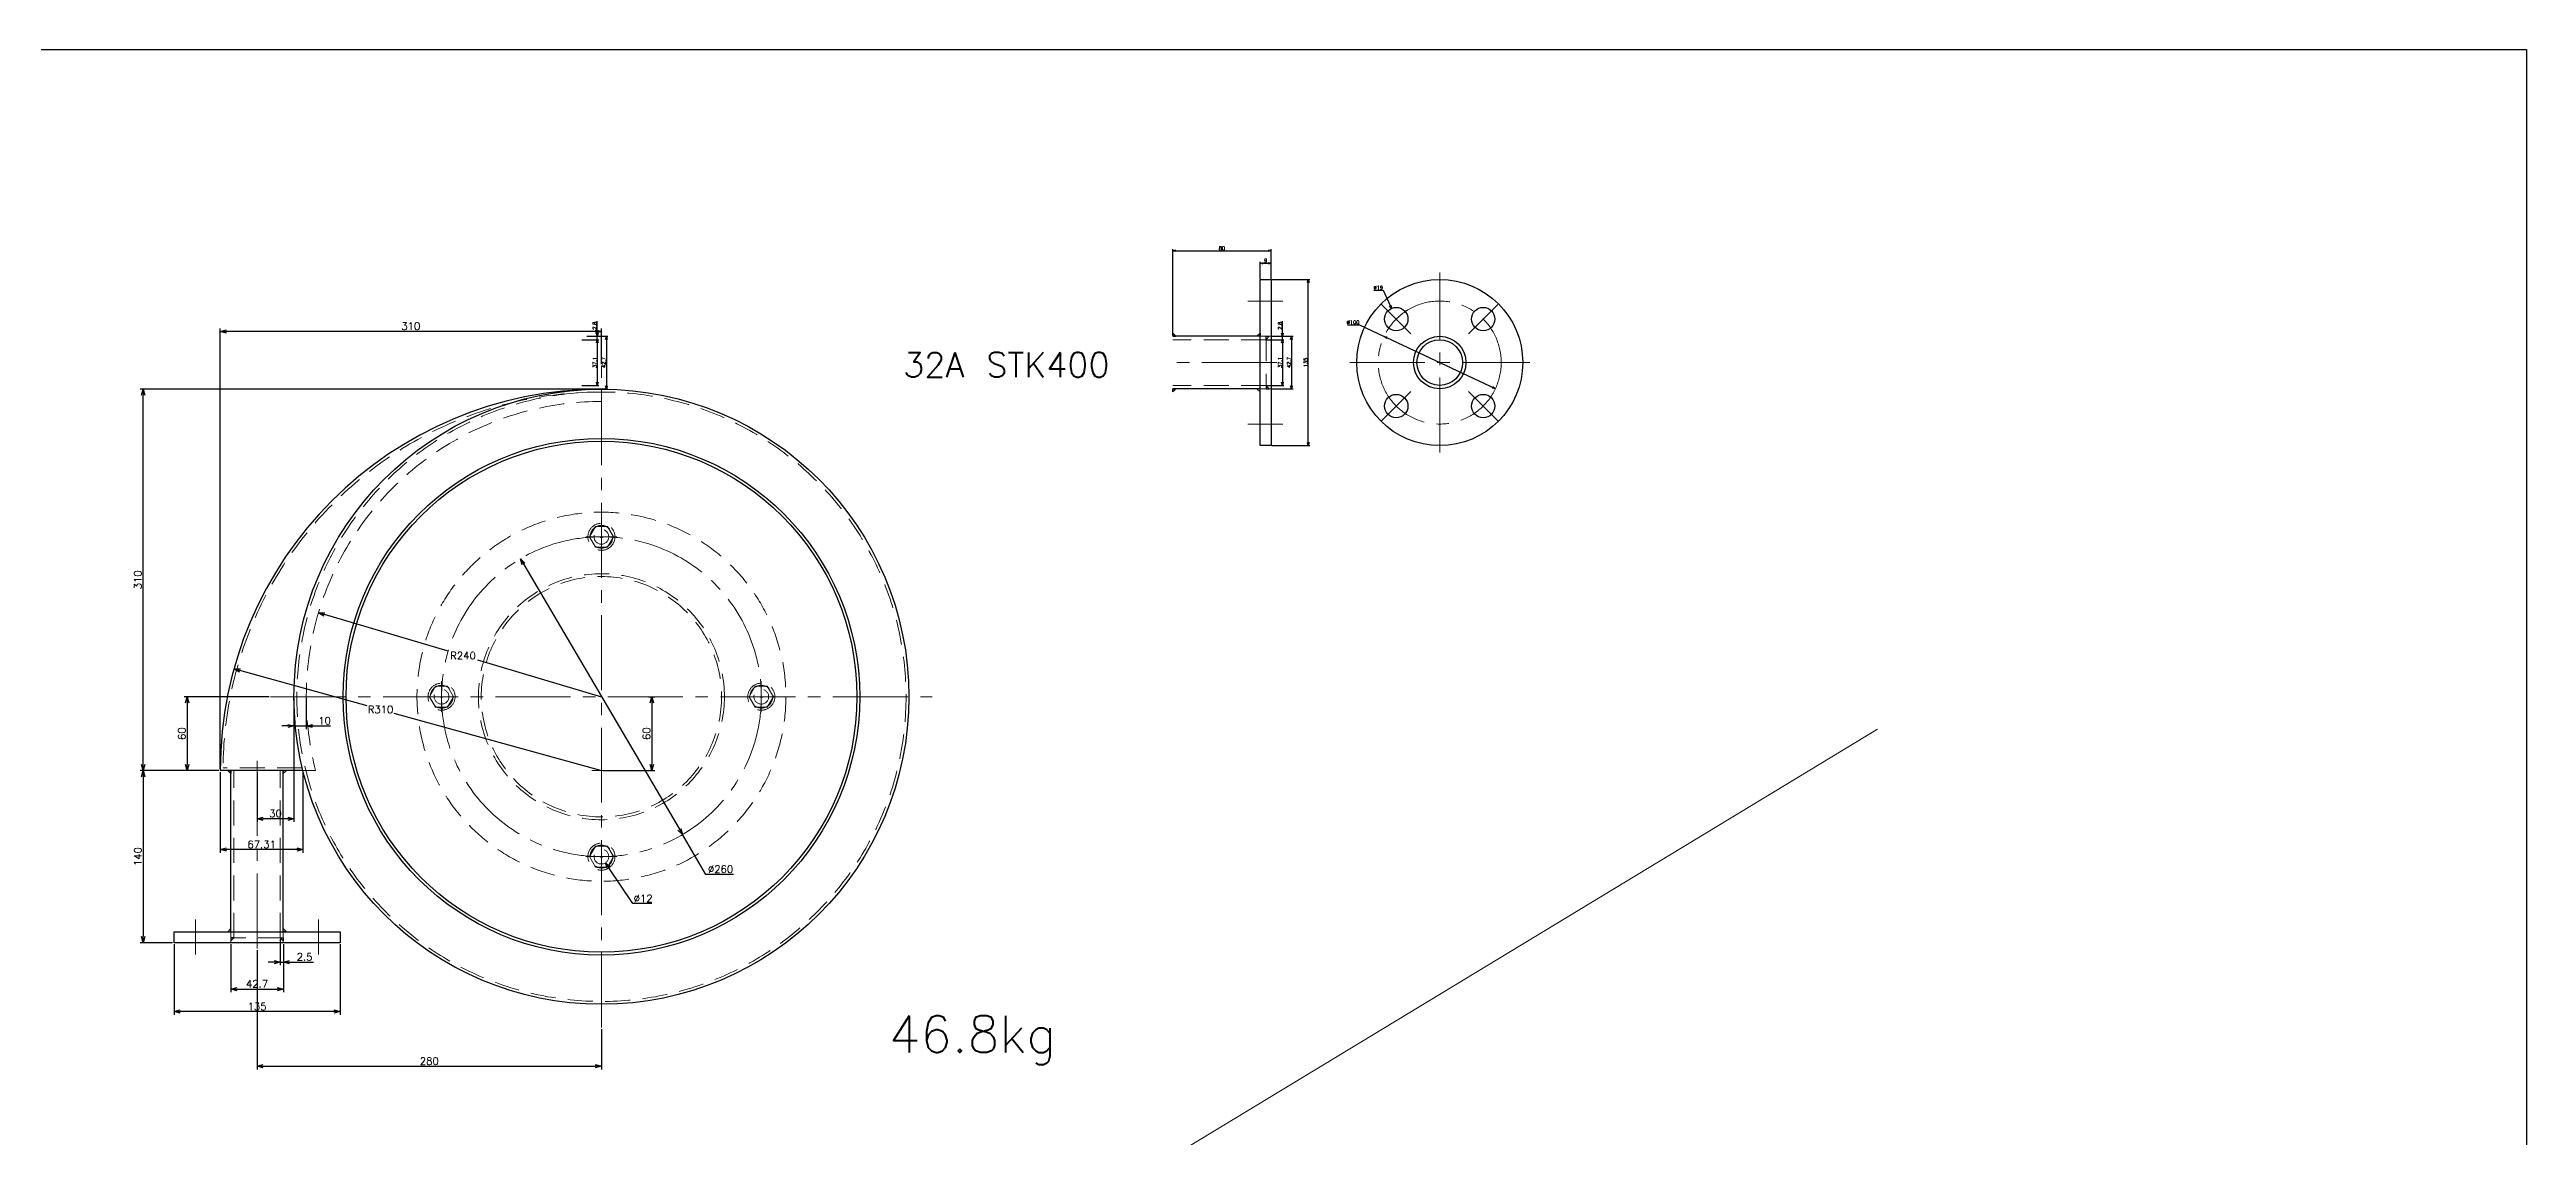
# Model space of a CAD drawing. Header units: millimetres. Extents: x 0 to 49006, y -7876 to 6995.
# Drawn here: x 14810 to 16824, y -1511 to -628 of the extents above; entities that cross this region are included whole.
import ezdxf

# ---------------------------------------------------------------- set-up
doc = ezdxf.new("R2010")
doc.units = ezdxf.units.MM
doc.header["$LTSCALE"] = 3.2
doc.header["$PDMODE"] = 99
doc.header["$PDSIZE"] = 1
doc.linetypes.add('CENTER2', pattern=[28.575, 19.05, -3.175, 3.175, -3.175])
doc.linetypes.add('HIDDEN', pattern=[9.525, 6.35, -3.175])
for name, color, linetype, lineweight in [('04_HIDDEN', 2, 'HIDDEN', 13), ('05_CENTER', 4, 'CENTER2', 13), ('07_TEXT', 3, 'Continuous', 13), ('08_DIM', 3, 'Continuous', 13)]:
    doc.layers.add(name, color=color, linetype=linetype, lineweight=lineweight)
doc.layers.add('10_DRAFT', color=8, linetype='Continuous', lineweight=0, plot=False)
doc.styles.add('KSS_TXT', font='txt.shx', dxfattribs={"bigfont": 'extfont2.shx'})
doc.styles.add('KSS_TXT_L', font='txt.shx', dxfattribs={"height": 36, "bigfont": 'extfont2.shx'})
doc.dimstyles.new('KSS_DIM', dxfattribs={"dimscale": 12, "dimtxt": 3, "dimasz": 2.5, "dimexe": 1.25, "dimexo": 0.625, "dimtad": 1, "dimdsep": 46, "dimtxsty": 'KSS_TXT', "dimblk": 'OPEN30', "dimcen": 0, "dimazin": 2, "dimtfac": 0.75, "dimtmove": 0, "dimatfit": 3, "dimldrblk": 'OPEN30', "dimfxl": 1.25, "dimtolj": 1, "dimarcsym": 0})
doc.dimstyles.new('KSS_DIM$3', dxfattribs={"dimscale": 12, "dimtxt": 3, "dimasz": 2.5, "dimexe": 1.25, "dimexo": 0.625, "dimtad": 1, "dimtih": 1, "dimtoh": 1, "dimdsep": 46, "dimtxsty": 'KSS_TXT', "dimblk": 'OPEN30', "dimcen": 0, "dimazin": 2, "dimtfac": 0.75, "dimtofl": 0, "dimtmove": 0, "dimatfit": 3, "dimldrblk": 'OPEN30', "dimfxl": 1.25, "dimtolj": 1, "dimarcsym": 0})
doc.dimstyles.new('KSS_DIM$4', dxfattribs={"dimscale": 12, "dimtxt": 3, "dimasz": 2.5, "dimexe": 1.25, "dimexo": 0.625, "dimtad": 1, "dimtih": 1, "dimtoh": 1, "dimdsep": 46, "dimtxsty": 'KSS_TXT', "dimblk": 'OPEN30', "dimcen": 0, "dimse1": 1, "dimazin": 2, "dimtfac": 0.75, "dimtofl": 0, "dimtmove": 0, "dimatfit": 3, "dimldrblk": 'OPEN30', "dimfxl": 1.25, "dimtolj": 1, "dimarcsym": 0})

# ---------------------------------------------------------------- blocks, each defined once
blk = doc.blocks.new('A$C65EA7342_1_1')
at = {"color": 0}
for p, q in [((-242.7, -60), (-310, -60)), ((-301.4, -191), (-301.4, -60)), ((-258.7, -191), (-258.7, -60))]:
    blk.add_line(p, q, dxfattribs=at)
at = {"color": 3}
for points in [[(-301.4, -60), (-301.4, -62.5), (-301.4, -62.5), (-303.9, -60)], [(-258.7, -60), (-258.7, -62.5), (-258.7, -62.5), (-256.2, -60)], [(-301.4, -191), (-301.4, -188.5), (-301.4, -188.5), (-303.9, -191)], [(-301.4, -196), (-301.4, -198.5), (-301.4, -198.5), (-298.9, -196)], [(-258.7, -196), (-258.7, -198.5), (-258.7, -198.5), (-261.2, -196)], [(-258.7, -191), (-258.7, -188.5), (-258.7, -188.5), (-256.2, -191)]]:
    blk.add_lwpolyline(points, close=True, dxfattribs=at)
at = {"color": 0}
blk.add_lwpolyline([(-212.5, -191), (-212.5, -200), (-347.5, -200), (-347.5, -191)], close=True, dxfattribs=at)
for radius in [250, 210, 207.7]:
    blk.add_circle((0, 0), radius, dxfattribs=at)
blk.add_arc((0, -60), 310, 90, 180, dxfattribs=at)
at = {"layer": '04_HIDDEN'}
for p, q in [((0, 250), (0, 240)), ((-310, -57.7), (-310, -57.7)), ((-243.3, -57.7), (-307.7, -57.7)), ((-298.9, -196), (-298.9, -60)), ((-261.2, -196), (-261.2, -60)), ((-242.7, -60), (-232.4, -60)), ((-301.4, -191), (-301.4, -200)), ((-258.7, -196), (-301.4, -196)), ((-258.7, -191), (-258.7, -200))]:
    blk.add_line(p, q, dxfattribs=at)
for centre, radius in [((0, 0), 247.7), ((0, 0), 150), ((0, 130), 6), ((0, 0), 100), ((0, 0), 97.7), ((-130, 0), 6), ((130, 0), 6), ((0, -130), 6)]:
    blk.add_circle(centre, radius, dxfattribs=at)
for centre, radius, end in [((0, -60), 307.7, 179.5717), ((0, 0), 240, 194.4775)]:
    blk.add_arc(centre, radius, 90, end, dxfattribs=at)
at = {"layer": '05_CENTER'}
for p, q in [((0, -269), (0, 269)), ((-269, 0), (269, 0)), ((-280, -204.6), (-280, -51.9)), ((-330, -181.1), (-330, -209.6)), ((-230, -181.1), (-230, -209.6))]:
    blk.add_line(p, q, dxfattribs=at)
blk.add_circle((0, 0), 130, dxfattribs=at)
at = {"layer": '10_DRAFT'}
blk.add_line((-7.7, -60), (7.7, -60), dxfattribs=at)
blk = doc.blocks.new('_Open30')
at = {"color": 0, "linetype": 'ByBlock', "lineweight": -2}
for p, q in [((-1, 0.27), (0, 0)), ((0, 0), (-1, -0.27)), ((0, 0), (-1, 0))]:
    blk.add_line(p, q, dxfattribs=at)
blk = doc.blocks.new('*D1420')
at = {"layer": '08_DIM', "color": 0, "lineweight": -2, "transparency": 16777216}
for p, q in [((15284.4, -1322.1), (15264.9, -1293)), ((15299.7, -1322.1), (15284.4, -1322.1))]:
    blk.add_line(p, q, dxfattribs=at)
at = {"layer": 'Defpoints', "color": 0, "transparency": 16777216}
for p in [(15255.5, -1278.9), (15262.1, -1288.9)]:
    blk.add_point(p, dxfattribs=at)
at = {"layer": '08_DIM', "color": 0, "lineweight": -2, "transparency": 16777216, "xscale": 5, "yscale": 5, "zscale": 5, "rotation": 123.8248617076539}
blk.add_blockref('_Open30', (15262.1, -1288.9), dxfattribs=at)
at = {"layer": '08_DIM', "color": 0, "transparency": 16777216, "insert": (15292.7, -1317.9), "char_height": 6, "attachment_point": 5, "style": 'KSS_TXT'}
blk.add_mtext('\\A1;%%C12', dxfattribs=at)
blk = doc.blocks.new('*D1421')
at = {"layer": '08_DIM', "color": 0, "lineweight": -2, "transparency": 16777216}
for p, q in [((15192.9, -1041.8), (15322.2, -1261.6)), ((15343.8, -1298.4), (15324.7, -1266)), ((15366.3, -1298.4), (15343.8, -1298.4))]:
    blk.add_line(p, q, dxfattribs=at)
at = {"layer": 'Defpoints', "color": 0, "transparency": 16777216}
for p in [(15192.9, -1041.8), (15324.7, -1266)]:
    blk.add_point(p, dxfattribs=at)
at = {"layer": '08_DIM', "color": 0, "lineweight": -2, "transparency": 16777216, "xscale": 5, "yscale": 5, "zscale": 5}
for p, rotation in [((15192.9, -1041.8), 120.463975098835), ((15324.7, -1266), 300.463975098835)]:
    blk.add_blockref('_Open30', p, dxfattribs=dict(at, rotation=rotation))
at = {"layer": '08_DIM', "color": 0, "transparency": 16777216, "insert": (15355.7, -1294.1), "char_height": 6, "attachment_point": 5, "style": 'KSS_TXT'}
blk.add_mtext('\\A1;%%C260', dxfattribs=at)
blk = doc.blocks.new('A$C491655AE_1_1_2_1')
at = {"color": 0, "linetype": 'CENTER2'}
for p, q in [((-12.6, 0), (12.6, 0)), ((0, -12.6), (0, 12.6))]:
    blk.add_line(p, q, dxfattribs=at)
at = {"color": 0}
for p, q in [((-9.8, 0), (-4.9, 8.5)), ((-4.9, -8.5), (-9.8, 0)), ((-4.9, 8.5), (4.9, 8.5)), ((4.9, 8.5), (9.8, 0)), ((9.8, 0), (4.9, -8.5)), ((4.9, -8.5), (-4.9, -8.5))]:
    blk.add_line(p, q, dxfattribs=at)
for radius in [11, 9.25]:
    blk.add_circle((0, 0), radius, dxfattribs=at)
at = {"layer": '10_DRAFT', "style": 'KSS_TXT_L'}
blk.add_text('BT-M10', height=0.3, dxfattribs=at).set_placement((-0.7, -0.5))
blk = doc.blocks.new('*D1422')
at = {"layer": '08_DIM', "color": 0, "lineweight": -2, "transparency": 16777216}
for p, q in [((15723.4, -860.3), (15723.4, -790.1)), ((15725.9, -791.4), (15800.9, -791.4)), ((15803.4, -814.1), (15803.4, -790.1))]:
    blk.add_line(p, q, dxfattribs=at)
at = {"layer": 'Defpoints', "color": 0, "transparency": 16777216}
for p in [(15803.4, -791.4), (15803.4, -814.7), (15723.4, -860.9)]:
    blk.add_point(p, dxfattribs=at)
at = {"layer": '08_DIM', "color": 0, "lineweight": -2, "transparency": 16777216, "xscale": 2.5, "yscale": 2.5, "zscale": 2.5, "rotation": 180}
blk.add_blockref('_Open30', (15723.4, -791.4), dxfattribs=at)
at = {"layer": '08_DIM', "color": 0, "lineweight": -2, "transparency": 16777216, "xscale": 2.5, "yscale": 2.5, "zscale": 2.5}
blk.add_blockref('_Open30', (15803.4, -791.4), dxfattribs=at)
at = {"layer": '08_DIM', "color": 0, "transparency": 16777216, "insert": (15763.4, -789.3), "char_height": 3, "attachment_point": 5, "style": 'KSS_TXT'}
blk.add_mtext('\\A1;80', dxfattribs=at)
blk = doc.blocks.new('*D1423')
at = {"layer": '08_DIM', "color": 0, "lineweight": -2, "transparency": 16777216}
for p, q in [((15804, -814.7), (15834.8, -814.7)), ((15833.5, -947.2), (15833.5, -817.2)), ((15804, -949.7), (15834.8, -949.7))]:
    blk.add_line(p, q, dxfattribs=at)
at = {"layer": 'Defpoints', "color": 0, "transparency": 16777216}
for p in [(15803.4, -814.7), (15833.5, -814.7), (15803.4, -949.7)]:
    blk.add_point(p, dxfattribs=at)
at = {"layer": '08_DIM', "color": 0, "lineweight": -2, "transparency": 16777216, "xscale": 2.5, "yscale": 2.5, "zscale": 2.5}
for p, rotation in [((15833.5, -814.7), 90), ((15833.5, -949.7), 270)]:
    blk.add_blockref('_Open30', p, dxfattribs=dict(at, rotation=rotation))
at = {"layer": '08_DIM', "color": 0, "transparency": 16777216, "insert": (15831.4, -882.2), "char_height": 3, "attachment_point": 5, "rotation": 90, "style": 'KSS_TXT'}
blk.add_mtext('\\A1;135', dxfattribs=at)
blk = doc.blocks.new('*D1424')
at = {"layer": '08_DIM', "color": 0, "lineweight": -2, "transparency": 16777216}
for p, q in [((15865.4, -851.6), (15875.1, -851.6)), ((15875.1, -851.6), (15895.2, -861)), ((15985.7, -903.5), (15897.5, -862.1))]:
    blk.add_line(p, q, dxfattribs=at)
at = {"layer": 'Defpoints', "color": 0, "transparency": 16777216}
for p in [(15895.2, -861), (15985.7, -903.5)]:
    blk.add_point(p, dxfattribs=at)
at = {"layer": '08_DIM', "color": 0, "lineweight": -2, "transparency": 16777216, "xscale": 2.5, "yscale": 2.5, "zscale": 2.5}
for p, rotation in [((15895.2, -861), 154.901913018148), ((15985.7, -903.5), 334.901913018148)]:
    blk.add_blockref('_Open30', p, dxfattribs=dict(at, rotation=rotation))
at = {"layer": '08_DIM', "color": 0, "transparency": 16777216, "insert": (15870, -849.5), "char_height": 3, "attachment_point": 5, "style": 'KSS_TXT'}
blk.add_mtext('\\A1;%%C100', dxfattribs=at)
blk = doc.blocks.new('*D1425')
at = {"layer": '08_DIM', "color": 0, "lineweight": -2, "transparency": 16777216}
for p, q in [((15887, -823.5), (15894.6, -823.5)), ((15894.6, -823.5), (15900.2, -835.9))]:
    blk.add_line(p, q, dxfattribs=at)
at = {"layer": 'Defpoints', "color": 0, "transparency": 16777216}
for p in [(15901.2, -838.2), (15909, -855.6)]:
    blk.add_point(p, dxfattribs=at)
at = {"layer": '08_DIM', "color": 0, "lineweight": -2, "transparency": 16777216, "xscale": 2.5, "yscale": 2.5, "zscale": 2.5, "rotation": 294.2291908422025}
blk.add_blockref('_Open30', (15901.2, -838.2), dxfattribs=at)
at = {"layer": '08_DIM', "color": 0, "transparency": 16777216, "insert": (15890.5, -821.4), "char_height": 3, "attachment_point": 5, "style": 'KSS_TXT'}
blk.add_mtext('\\A1;%%C19', dxfattribs=at)
blk = doc.blocks.new('*D1426')
at = {"layer": '08_DIM', "color": 0, "lineweight": -2, "transparency": 16777216}
for p, q in [((15794.4, -814.1), (15794.4, -800.3)), ((15796.9, -801.6), (15800.9, -801.6)), ((15803.4, -814.1), (15803.4, -800.3))]:
    blk.add_line(p, q, dxfattribs=at)
at = {"layer": 'Defpoints', "color": 0, "transparency": 16777216}
for p in [(15803.4, -801.6), (15794.4, -814.7), (15803.4, -814.7)]:
    blk.add_point(p, dxfattribs=at)
at = {"layer": '08_DIM', "color": 0, "lineweight": -2, "transparency": 16777216, "xscale": 2.5, "yscale": 2.5, "zscale": 2.5, "rotation": 180}
blk.add_blockref('_Open30', (15794.4, -801.6), dxfattribs=at)
at = {"layer": '08_DIM', "color": 0, "lineweight": -2, "transparency": 16777216, "xscale": 2.5, "yscale": 2.5, "zscale": 2.5}
blk.add_blockref('_Open30', (15803.4, -801.6), dxfattribs=at)
at = {"layer": '08_DIM', "color": 0, "transparency": 16777216, "insert": (15798.9, -799.4), "char_height": 3, "attachment_point": 5, "style": 'KSS_TXT'}
blk.add_mtext('\\A1;9', dxfattribs=at)
blk = doc.blocks.new('*D1427')
at = {"layer": '08_DIM', "color": 0, "lineweight": -2, "transparency": 16777216}
for p, q in [((15800, -863.7), (15813.8, -863.7)), ((15804, -860.9), (15813.8, -860.9)), ((15812.6, -858.4), (15812.6, -848.6)), ((15812.6, -863.7), (15812.6, -860.9)), ((15812.6, -866.2), (15812.6, -868.7))]:
    blk.add_line(p, q, dxfattribs=at)
at = {"layer": 'Defpoints', "color": 0, "transparency": 16777216}
for p in [(15799.4, -863.7), (15803.4, -860.9), (15812.6, -860.9)]:
    blk.add_point(p, dxfattribs=at)
at = {"layer": '08_DIM', "color": 0, "lineweight": -2, "transparency": 16777216, "xscale": 2.5, "yscale": 2.5, "zscale": 2.5}
for p, rotation in [((15812.6, -860.9), 270), ((15812.6, -863.7), 90)]:
    blk.add_blockref('_Open30', p, dxfattribs=dict(at, rotation=rotation))
at = {"layer": '08_DIM', "color": 0, "transparency": 16777216, "insert": (15810.5, -852.3), "char_height": 3, "attachment_point": 5, "rotation": 90, "style": 'KSS_TXT'}
blk.add_mtext('\\A1;2.8', dxfattribs=at)
blk = doc.blocks.new('*D1428')
at = {"layer": '08_DIM', "color": 0, "lineweight": -2, "transparency": 16777216}
for p, q in [((15804, -860.9), (15821.2, -860.9)), ((15819.9, -863.4), (15819.9, -901.1)), ((15804, -903.6), (15821.2, -903.6))]:
    blk.add_line(p, q, dxfattribs=at)
at = {"layer": 'Defpoints', "color": 0, "transparency": 16777216}
for p in [(15803.4, -860.9), (15803.4, -903.6), (15819.9, -903.6)]:
    blk.add_point(p, dxfattribs=at)
at = {"layer": '08_DIM', "color": 0, "lineweight": -2, "transparency": 16777216, "xscale": 2.5, "yscale": 2.5, "zscale": 2.5}
for p, rotation in [((15819.9, -860.9), 90), ((15819.9, -903.6), 270)]:
    blk.add_blockref('_Open30', p, dxfattribs=dict(at, rotation=rotation))
at = {"layer": '08_DIM', "color": 0, "transparency": 16777216, "insert": (15817.8, -882.2), "char_height": 3, "attachment_point": 5, "rotation": 90, "style": 'KSS_TXT'}
blk.add_mtext('\\A1;42.7', dxfattribs=at)
blk = doc.blocks.new('*D1432')
at = {"layer": '08_DIM', "color": 0, "lineweight": -2, "transparency": 16777216}
for p, q in [((14948.8, -1215.1), (14948.8, -1280.7)), ((15016.1, -1215.1), (15016.1, -1280.7)), ((15011.1, -1278.2), (14953.8, -1278.2))]:
    blk.add_line(p, q, dxfattribs=at)
at = {"layer": 'Defpoints', "color": 0, "transparency": 16777216}
for p in [(14948.8, -1213.9), (15016.1, -1213.9), (14948.8, -1278.2)]:
    blk.add_point(p, dxfattribs=at)
at = {"layer": '08_DIM', "color": 0, "lineweight": -2, "transparency": 16777216, "xscale": 5, "yscale": 5, "zscale": 5, "rotation": 180}
blk.add_blockref('_Open30', (14948.8, -1278.2), dxfattribs=at)
at = {"layer": '08_DIM', "color": 0, "lineweight": -2, "transparency": 16777216, "xscale": 5, "yscale": 5, "zscale": 5}
blk.add_blockref('_Open30', (15016.1, -1278.2), dxfattribs=at)
at = {"layer": '08_DIM', "color": 0, "transparency": 16777216, "insert": (14982.5, -1274), "char_height": 6, "attachment_point": 5, "style": 'KSS_TXT'}
blk.add_mtext('\\A1;67.31', dxfattribs=at)
blk = doc.blocks.new('*D1433')
at = {"layer": '08_DIM', "color": 0, "lineweight": -2, "transparency": 16777216}
for p, q in [((15008.8, -1155.1), (15008.8, -1255.6)), ((14978.8, -1215.1), (14978.8, -1255.6)), ((15003.8, -1253.1), (14983.8, -1253.1))]:
    blk.add_line(p, q, dxfattribs=at)
at = {"layer": 'Defpoints', "color": 0, "transparency": 16777216}
for p in [(15008.8, -1153.9), (14978.8, -1213.9), (14978.8, -1253.1)]:
    blk.add_point(p, dxfattribs=at)
at = {"layer": '08_DIM', "color": 0, "lineweight": -2, "transparency": 16777216, "xscale": 5, "yscale": 5, "zscale": 5, "rotation": 180}
blk.add_blockref('_Open30', (14978.8, -1253.1), dxfattribs=at)
at = {"layer": '08_DIM', "color": 0, "lineweight": -2, "transparency": 16777216, "xscale": 5, "yscale": 5, "zscale": 5}
blk.add_blockref('_Open30', (15008.8, -1253.1), dxfattribs=at)
at = {"layer": '08_DIM', "color": 0, "transparency": 16777216, "insert": (14993.8, -1248.9), "char_height": 6, "attachment_point": 5, "style": 'KSS_TXT'}
blk.add_mtext('\\A1;30', dxfattribs=at)
blk = doc.blocks.new('*D1434')
at = {"layer": '08_DIM', "color": 0, "lineweight": -2, "transparency": 16777216}
for p, q in [((15008.8, -1155.1), (15008.8, -1180.2)), ((15018.8, -1155.1), (15018.8, -1180.2)), ((15003.8, -1177.7), (14998.8, -1177.7)), ((15008.8, -1177.7), (15018.8, -1177.7)), ((15018.8, -1177.7), (15038.6, -1177.7)), ((15023.8, -1177.7), (15028.8, -1177.7))]:
    blk.add_line(p, q, dxfattribs=at)
at = {"layer": 'Defpoints', "color": 0, "transparency": 16777216}
for p in [(15008.8, -1153.9), (15018.8, -1153.9), (15018.8, -1177.7)]:
    blk.add_point(p, dxfattribs=at)
at = {"layer": '08_DIM', "color": 0, "lineweight": -2, "transparency": 16777216, "xscale": 5, "yscale": 5, "zscale": 5}
blk.add_blockref('_Open30', (15008.8, -1177.7), dxfattribs=at)
at = {"layer": '08_DIM', "color": 0, "lineweight": -2, "transparency": 16777216, "xscale": 5, "yscale": 5, "zscale": 5, "rotation": 180}
blk.add_blockref('_Open30', (15018.8, -1177.7), dxfattribs=at)
at = {"layer": '08_DIM', "color": 0, "transparency": 16777216, "insert": (15033.7, -1173.4), "char_height": 6, "attachment_point": 5, "style": 'KSS_TXT'}
blk.add_mtext('\\A1;10', dxfattribs=at)
blk = doc.blocks.new('*D1435')
at = {"layer": '08_DIM', "color": 0, "lineweight": -2, "transparency": 16777216}
for p, q in [((15134.3, -1116.9), (15033.5, -1087)), ((15158, -1124), (15258.8, -1153.9))]:
    blk.add_line(p, q, dxfattribs=at)
at = {"layer": 'Defpoints', "color": 0, "transparency": 16777216}
for p in [(15028.7, -1085.6), (15258.8, -1153.9)]:
    blk.add_point(p, dxfattribs=at)
at = {"layer": '08_DIM', "color": 0, "lineweight": -2, "transparency": 16777216, "xscale": 5, "yscale": 5, "zscale": 5, "rotation": 163.4712885495336}
blk.add_blockref('_Open30', (15028.7, -1085.6), dxfattribs=at)
at = {"layer": '08_DIM', "color": 0, "transparency": 16777216, "insert": (15146.2, -1120.5), "char_height": 6, "attachment_point": 5, "style": 'KSS_TXT'}
blk.add_mtext('\\A1;R240', dxfattribs=at)
blk = doc.blocks.new('*D1455')
at = {"layer": '08_DIM', "color": 0, "lineweight": -2, "transparency": 16777216}
for p, q in [((14947.6, -1213.9), (14883.6, -1213.9)), ((14886.1, -1218.9), (14886.1, -1348.9)), ((14910.1, -1353.9), (14883.6, -1353.9))]:
    blk.add_line(p, q, dxfattribs=at)
at = {"layer": 'Defpoints', "color": 0, "transparency": 16777216}
for p in [(14948.8, -1213.9), (14886.1, -1353.9), (14911.3, -1353.9)]:
    blk.add_point(p, dxfattribs=at)
at = {"layer": '08_DIM', "color": 0, "lineweight": -2, "transparency": 16777216, "xscale": 5, "yscale": 5, "zscale": 5}
for p, rotation in [((14886.1, -1213.9), 90), ((14886.1, -1353.9), 270)]:
    blk.add_blockref('_Open30', p, dxfattribs=dict(at, rotation=rotation))
at = {"layer": '08_DIM', "color": 0, "transparency": 16777216, "insert": (14881.8, -1283.9), "char_height": 6, "attachment_point": 5, "rotation": 90, "style": 'KSS_TXT'}
blk.add_mtext('\\A1;140', dxfattribs=at)
blk = doc.blocks.new('*D1456')
at = {"layer": '08_DIM', "color": 0, "lineweight": -2, "transparency": 16777216}
for p, q in [((14997.7, -1351.1), (14997.7, -1372.1)), ((15000.2, -1355.1), (15000.2, -1372.1)), ((14992.7, -1369.6), (14987.7, -1369.6)), ((14997.7, -1369.6), (15000.2, -1369.6)), ((15005.2, -1369.6), (15024.7, -1369.6))]:
    blk.add_line(p, q, dxfattribs=at)
at = {"layer": 'Defpoints', "color": 0, "transparency": 16777216}
for p in [(14997.7, -1349.9), (15000.2, -1353.9), (15000.2, -1369.6)]:
    blk.add_point(p, dxfattribs=at)
at = {"layer": '08_DIM', "color": 0, "lineweight": -2, "transparency": 16777216, "xscale": 5, "yscale": 5, "zscale": 5}
blk.add_blockref('_Open30', (14997.7, -1369.6), dxfattribs=at)
at = {"layer": '08_DIM', "color": 0, "lineweight": -2, "transparency": 16777216, "xscale": 5, "yscale": 5, "zscale": 5, "rotation": 180}
blk.add_blockref('_Open30', (15000.2, -1369.6), dxfattribs=at)
at = {"layer": '08_DIM', "color": 0, "transparency": 16777216, "insert": (15017.4, -1365.4), "char_height": 6, "attachment_point": 5, "style": 'KSS_TXT'}
blk.add_mtext('\\A1;2.5', dxfattribs=at)
blk = doc.blocks.new('*D1457')
at = {"layer": '08_DIM', "color": 0, "lineweight": -2, "transparency": 16777216}
for p, q in [((14911.3, -1355.1), (14911.3, -1412.4)), ((15046.3, -1355.1), (15046.3, -1412.4)), ((15041.3, -1409.9), (14916.3, -1409.9))]:
    blk.add_line(p, q, dxfattribs=at)
at = {"layer": 'Defpoints', "color": 0, "transparency": 16777216}
for p in [(14911.3, -1353.9), (15046.3, -1353.9), (14911.3, -1409.9)]:
    blk.add_point(p, dxfattribs=at)
at = {"layer": '08_DIM', "color": 0, "lineweight": -2, "transparency": 16777216, "xscale": 5, "yscale": 5, "zscale": 5, "rotation": 180}
blk.add_blockref('_Open30', (14911.3, -1409.9), dxfattribs=at)
at = {"layer": '08_DIM', "color": 0, "lineweight": -2, "transparency": 16777216, "xscale": 5, "yscale": 5, "zscale": 5}
blk.add_blockref('_Open30', (15046.3, -1409.9), dxfattribs=at)
at = {"layer": '08_DIM', "color": 0, "transparency": 16777216, "insert": (14978.8, -1405.7), "char_height": 6, "attachment_point": 5, "style": 'KSS_TXT'}
blk.add_mtext('\\A1;135', dxfattribs=at)
blk = doc.blocks.new('*D1472')
at = {"layer": '08_DIM', "color": 0, "lineweight": -2, "transparency": 16777216}
for p, q in [((14957.5, -1355.1), (14957.5, -1394.1)), ((15000.2, -1355.1), (15000.2, -1394.1)), ((14962.5, -1391.6), (14995.2, -1391.6))]:
    blk.add_line(p, q, dxfattribs=at)
at = {"layer": 'Defpoints', "color": 0, "transparency": 16777216}
for p in [(14957.5, -1353.9), (15000.2, -1353.9), (15000.2, -1391.6)]:
    blk.add_point(p, dxfattribs=at)
at = {"layer": '08_DIM', "color": 0, "lineweight": -2, "transparency": 16777216, "xscale": 5, "yscale": 5, "zscale": 5, "rotation": 180}
blk.add_blockref('_Open30', (14957.5, -1391.6), dxfattribs=at)
at = {"layer": '08_DIM', "color": 0, "lineweight": -2, "transparency": 16777216, "xscale": 5, "yscale": 5, "zscale": 5}
blk.add_blockref('_Open30', (15000.2, -1391.6), dxfattribs=at)
at = {"layer": '08_DIM', "color": 0, "transparency": 16777216, "insert": (14978.8, -1387.3), "char_height": 6, "attachment_point": 5, "style": 'KSS_TXT'}
blk.add_mtext('\\A1;42.7', dxfattribs=at)
blk = doc.blocks.new('*D1483')
at = {"layer": '08_DIM', "color": 0, "lineweight": -2, "transparency": 16777216}
for p, q in [((14948.8, -1212.6), (14948.8, -854.5)), ((15253.8, -857), (14953.8, -857)), ((15258.8, -883.7), (15258.8, -854.5))]:
    blk.add_line(p, q, dxfattribs=at)
at = {"layer": 'Defpoints', "color": 0, "transparency": 16777216}
for p in [(14948.8, -857), (15258.8, -884.9), (14948.8, -1213.9)]:
    blk.add_point(p, dxfattribs=at)
at = {"layer": '08_DIM', "color": 0, "lineweight": -2, "transparency": 16777216, "xscale": 5, "yscale": 5, "zscale": 5, "rotation": 180}
blk.add_blockref('_Open30', (14948.8, -857), dxfattribs=at)
at = {"layer": '08_DIM', "color": 0, "lineweight": -2, "transparency": 16777216, "xscale": 5, "yscale": 5, "zscale": 5}
blk.add_blockref('_Open30', (15258.8, -857), dxfattribs=at)
at = {"layer": '08_DIM', "color": 0, "transparency": 16777216, "insert": (15103.8, -852.7), "char_height": 6, "attachment_point": 5, "style": 'KSS_TXT'}
blk.add_mtext('\\A1;310', dxfattribs=at)
blk = doc.blocks.new('*D1484')
at = {"layer": '08_DIM', "color": 0, "lineweight": -2, "transparency": 16777216}
for p, q in [((15257.6, -903.9), (14883.6, -903.9)), ((14886.1, -1208.9), (14886.1, -908.9)), ((14947.6, -1213.9), (14883.6, -1213.9))]:
    blk.add_line(p, q, dxfattribs=at)
at = {"layer": 'Defpoints', "color": 0, "transparency": 16777216}
for p in [(14886.1, -903.9), (15258.8, -903.9), (14948.8, -1213.9)]:
    blk.add_point(p, dxfattribs=at)
at = {"layer": '08_DIM', "color": 0, "lineweight": -2, "transparency": 16777216, "xscale": 5, "yscale": 5, "zscale": 5}
for p, rotation in [((14886.1, -903.9), 90), ((14886.1, -1213.9), 270)]:
    blk.add_blockref('_Open30', p, dxfattribs=dict(at, rotation=rotation))
at = {"layer": '08_DIM', "color": 0, "transparency": 16777216, "insert": (14881.8, -1058.9), "char_height": 6, "attachment_point": 5, "rotation": 90, "style": 'KSS_TXT'}
blk.add_mtext('\\A1;310', dxfattribs=at)
blk = doc.blocks.new('*D1502')
at = {"layer": '08_DIM', "color": 0, "lineweight": -2, "transparency": 16777216}
for p, q in [((14988.6, -1153.9), (14919.5, -1153.9)), ((14922, -1158.9), (14922, -1208.9)), ((14947.6, -1213.9), (14919.5, -1213.9))]:
    blk.add_line(p, q, dxfattribs=at)
at = {"layer": 'Defpoints', "color": 0, "transparency": 16777216}
for p in [(14989.8, -1153.9), (14922, -1213.9), (14948.8, -1213.9)]:
    blk.add_point(p, dxfattribs=at)
at = {"layer": '08_DIM', "color": 0, "lineweight": -2, "transparency": 16777216, "xscale": 5, "yscale": 5, "zscale": 5}
for p, rotation in [((14922, -1153.9), 90), ((14922, -1213.9), 270)]:
    blk.add_blockref('_Open30', p, dxfattribs=dict(at, rotation=rotation))
at = {"layer": '08_DIM', "color": 0, "transparency": 16777216, "insert": (14917.7, -1183.9), "char_height": 6, "attachment_point": 5, "rotation": 90, "style": 'KSS_TXT'}
blk.add_mtext('\\A1;60', dxfattribs=at)
blk = doc.blocks.new('*D1503')
at = {"layer": '08_DIM', "color": 0, "lineweight": -2, "transparency": 16777216}
for p, q in [((14978.8, -1359.8), (14978.8, -1456.8)), ((15258.8, -1424.1), (15258.8, -1456.8)), ((14983.8, -1454.3), (15253.8, -1454.3))]:
    blk.add_line(p, q, dxfattribs=at)
at = {"layer": 'Defpoints', "color": 0, "transparency": 16777216}
for p in [(14978.8, -1358.5), (15258.8, -1422.9), (15258.8, -1454.3)]:
    blk.add_point(p, dxfattribs=at)
at = {"layer": '08_DIM', "color": 0, "lineweight": -2, "transparency": 16777216, "xscale": 5, "yscale": 5, "zscale": 5, "rotation": 180}
blk.add_blockref('_Open30', (14978.8, -1454.3), dxfattribs=at)
at = {"layer": '08_DIM', "color": 0, "lineweight": -2, "transparency": 16777216, "xscale": 5, "yscale": 5, "zscale": 5}
blk.add_blockref('_Open30', (15258.8, -1454.3), dxfattribs=at)
at = {"layer": '08_DIM', "color": 0, "transparency": 16777216, "insert": (15118.8, -1450.1), "char_height": 6, "attachment_point": 5, "style": 'KSS_TXT'}
blk.add_mtext('\\A1;280', dxfattribs=at)
blk = doc.blocks.new('*D1504')
at = {"layer": '08_DIM', "color": 0, "lineweight": -2, "transparency": 16777216}
for p, q in [((15068.3, -1161.2), (14964.8, -1132.6)), ((15090.1, -1167.3), (15258.8, -1213.9))]:
    blk.add_line(p, q, dxfattribs=at)
at = {"layer": 'Defpoints', "color": 0, "transparency": 16777216}
for p in [(14960, -1131.3), (15258.8, -1213.9)]:
    blk.add_point(p, dxfattribs=at)
at = {"layer": '08_DIM', "color": 0, "lineweight": -2, "transparency": 16777216, "xscale": 5, "yscale": 5, "zscale": 5, "rotation": 164.5452772708987}
blk.add_blockref('_Open30', (14960, -1131.3), dxfattribs=at)
at = {"layer": '08_DIM', "color": 0, "transparency": 16777216, "insert": (15079.2, -1164.2), "char_height": 6, "attachment_point": 5, "style": 'KSS_TXT'}
blk.add_mtext('\\A1;R310', dxfattribs=at)
blk = doc.blocks.new('*D1505')
at = {"layer": '08_DIM', "color": 0, "lineweight": -2, "transparency": 16777216}
for p, q in [((15297, -1153.9), (15302.2, -1153.9)), ((15299.7, -1158.9), (15299.7, -1208.9)), ((15260.1, -1213.9), (15302.2, -1213.9))]:
    blk.add_line(p, q, dxfattribs=at)
at = {"layer": 'Defpoints', "color": 0, "transparency": 16777216}
for p in [(15295.8, -1153.9), (15258.8, -1213.9), (15299.7, -1213.9)]:
    blk.add_point(p, dxfattribs=at)
at = {"layer": '08_DIM', "color": 0, "lineweight": -2, "transparency": 16777216, "xscale": 5, "yscale": 5, "zscale": 5}
for p, rotation in [((15299.7, -1153.9), 90), ((15299.7, -1213.9), 270)]:
    blk.add_blockref('_Open30', p, dxfattribs=dict(at, rotation=rotation))
at = {"layer": '08_DIM', "color": 0, "transparency": 16777216, "insert": (15295.5, -1183.9), "char_height": 6, "attachment_point": 5, "rotation": 90, "style": 'KSS_TXT'}
blk.add_mtext('\\A1;60', dxfattribs=at)
blk = doc.blocks.new('*D1506')
at = {"layer": '08_DIM', "color": 0, "lineweight": -2, "transparency": 16777216}
for p, q in [((15800, -863.7), (15813.8, -863.7)), ((15812.6, -866.2), (15812.6, -898.3)), ((15800, -900.8), (15813.8, -900.8))]:
    blk.add_line(p, q, dxfattribs=at)
at = {"layer": 'Defpoints', "color": 0, "transparency": 16777216}
for p in [(15799.4, -863.7), (15799.4, -900.8), (15812.6, -900.8)]:
    blk.add_point(p, dxfattribs=at)
at = {"layer": '08_DIM', "color": 0, "lineweight": -2, "transparency": 16777216, "xscale": 2.5, "yscale": 2.5, "zscale": 2.5}
for p, rotation in [((15812.6, -863.7), 90), ((15812.6, -900.8), 270)]:
    blk.add_blockref('_Open30', p, dxfattribs=dict(at, rotation=rotation))
at = {"layer": '08_DIM', "color": 0, "transparency": 16777216, "insert": (15810.5, -882.2), "char_height": 3, "attachment_point": 5, "rotation": 90, "style": 'KSS_TXT'}
blk.add_mtext('\\A1;37.1', dxfattribs=at)
blk = doc.blocks.new('*D1518')
at = {"layer": '08_DIM', "color": 0, "lineweight": -2, "transparency": 16777216}
for p, q in [((15242.8, -863.7), (15256.7, -863.7)), ((15246.8, -860.9), (15256.7, -860.9)), ((15255.4, -858.4), (15255.4, -848.6)), ((15255.4, -863.7), (15255.4, -860.9)), ((15255.4, -866.2), (15255.4, -868.7))]:
    blk.add_line(p, q, dxfattribs=at)
at = {"layer": 'Defpoints', "color": 0, "transparency": 16777216}
for p in [(15242.2, -863.7), (15246.2, -860.9), (15255.4, -860.9)]:
    blk.add_point(p, dxfattribs=at)
at = {"layer": '08_DIM', "color": 0, "lineweight": -2, "transparency": 16777216, "xscale": 2.5, "yscale": 2.5, "zscale": 2.5}
for p, rotation in [((15255.4, -860.9), 270), ((15255.4, -863.7), 90)]:
    blk.add_blockref('_Open30', p, dxfattribs=dict(at, rotation=rotation))
at = {"layer": '08_DIM', "color": 0, "transparency": 16777216, "insert": (15253.3, -852.3), "char_height": 3, "attachment_point": 5, "rotation": 90, "style": 'KSS_TXT'}
blk.add_mtext('\\A1;2.8', dxfattribs=at)
blk = doc.blocks.new('*D1519')
at = {"layer": '08_DIM', "color": 0, "lineweight": -2, "transparency": 16777216}
for p, q in [((15246.8, -860.9), (15264, -860.9)), ((15262.8, -863.4), (15262.8, -901.1)), ((15246.8, -903.6), (15264, -903.6))]:
    blk.add_line(p, q, dxfattribs=at)
at = {"layer": 'Defpoints', "color": 0, "transparency": 16777216}
for p in [(15246.2, -860.9), (15246.2, -903.6), (15262.8, -903.6)]:
    blk.add_point(p, dxfattribs=at)
at = {"layer": '08_DIM', "color": 0, "lineweight": -2, "transparency": 16777216, "xscale": 2.5, "yscale": 2.5, "zscale": 2.5}
for p, rotation in [((15262.8, -860.9), 90), ((15262.8, -903.6), 270)]:
    blk.add_blockref('_Open30', p, dxfattribs=dict(at, rotation=rotation))
at = {"layer": '08_DIM', "color": 0, "transparency": 16777216, "insert": (15260.7, -882.2), "char_height": 3, "attachment_point": 5, "rotation": 90, "style": 'KSS_TXT'}
blk.add_mtext('\\A1;42.7', dxfattribs=at)
blk = doc.blocks.new('*D1520')
at = {"layer": '08_DIM', "color": 0, "lineweight": -2, "transparency": 16777216}
for p, q in [((15242.8, -863.7), (15256.7, -863.7)), ((15255.4, -866.2), (15255.4, -898.3)), ((15242.8, -900.8), (15256.7, -900.8))]:
    blk.add_line(p, q, dxfattribs=at)
at = {"layer": 'Defpoints', "color": 0, "transparency": 16777216}
for p in [(15242.2, -863.7), (15242.2, -900.8), (15255.4, -900.8)]:
    blk.add_point(p, dxfattribs=at)
at = {"layer": '08_DIM', "color": 0, "lineweight": -2, "transparency": 16777216, "xscale": 2.5, "yscale": 2.5, "zscale": 2.5}
for p, rotation in [((15255.4, -863.7), 90), ((15255.4, -900.8), 270)]:
    blk.add_blockref('_Open30', p, dxfattribs=dict(at, rotation=rotation))
at = {"layer": '08_DIM', "color": 0, "transparency": 16777216, "insert": (15253.3, -882.2), "char_height": 3, "attachment_point": 5, "rotation": 90, "style": 'KSS_TXT'}
blk.add_mtext('\\A1;37.1', dxfattribs=at)

msp = doc.modelspace()

# ---------------------------------------------------------------- linework, layer by layer
at = {"color": 0}
for p, q in [((15794.362, -860.895), (15723.362, -860.895)), ((15794.362, -903.595), (15723.362, -903.595))]:
    msp.add_line(p, q, dxfattribs=at)
at = {"color": 3}
for points in [[(9237.241, -627.828), (16824.146, -627.828), (16824.146, -7876.008), (9237.241, -7876.008)], [(15723.362, -860.895), (15725.862, -860.895), (15725.862, -860.895), (15723.362, -858.395)], [(15794.362, -860.895), (15791.862, -860.895), (15791.862, -860.895), (15794.362, -858.395)], [(15799.362, -860.895), (15801.862, -860.895), (15801.862, -860.895), (15799.362, -863.395)], [(15723.362, -903.595), (15725.862, -903.595), (15725.862, -903.595), (15723.362, -906.095)], [(15794.362, -903.595), (15791.862, -903.595), (15791.862, -903.595), (15794.362, -906.095)], [(15799.362, -903.595), (15801.862, -903.595), (15801.862, -903.595), (15799.362, -901.095)]]:
    msp.add_lwpolyline(points, close=True, dxfattribs=at)
at = {"color": 0}
msp.add_lwpolyline([(15794.362, -814.745), (15803.362, -814.745), (15803.362, -949.745), (15794.362, -949.745)], close=True, dxfattribs=at)
for centre, radius in [((15940.469, -882.245), 67.5), ((15905.113, -846.89), 9.5), ((15975.824, -846.89), 9.5), ((15940.469, -882.245), 21.35), ((15940.469, -882.245), 18.55), ((15905.113, -917.6), 9.5), ((15975.824, -917.6), 9.5)]:
    msp.add_circle(centre, radius, dxfattribs=at)
at = {"layer": '04_HIDDEN'}
for p, q in [((15799.362, -863.695), (15723.362, -863.695)), ((15794.362, -860.895), (15803.362, -860.895)), ((15799.362, -860.895), (15799.362, -903.595)), ((15799.362, -900.795), (15723.362, -900.795)), ((15794.362, -903.595), (15803.362, -903.595))]:
    msp.add_line(p, q, dxfattribs=at)
at = {"layer": '05_CENTER'}
for p, q in [((15940.469, -955.385), (15940.469, -809.105)), ((15784.413, -832.245), (15812.944, -832.245)), ((15917.039, -858.815), (15893.188, -834.964)), ((15963.898, -858.815), (15987.75, -834.964)), ((15807.987, -882.245), (15723.362, -882.245)), ((15867.328, -882.245), (16013.609, -882.245)), ((15917.039, -905.675), (15893.188, -929.526)), ((15963.898, -905.675), (15987.75, -929.526)), ((15784.413, -932.245), (15812.944, -932.245))]:
    msp.add_line(p, q, dxfattribs=at)
msp.add_circle((15940.469, -882.245), 50, dxfattribs=at)
at = {"layer": '08_DIM', "color": 3}
msp.add_line((16296.435, -1180.18), (13563.977, -2834.73), dxfattribs=at)

# ---------------------------------------------------------------- block references
msp.add_blockref('A$C65EA7342_1_1', (15258.803, -1153.9))
at = {"layer": '04_HIDDEN'}
for p in [(15258.803, -1023.9), (15128.803, -1153.9), (15388.803, -1153.9), (15258.803, -1283.9)]:
    msp.add_blockref('A$C491655AE_1_1_2_1', p, dxfattribs=at)

# ---------------------------------------------------------------- texts
at = {"color": 1, "style": 'KSS_TXT'}
msp.add_text('46.8kg', height=30, dxfattribs=at).set_placement((15492.36, -1443.227))
at = {"layer": '07_TEXT', "style": 'KSS_TXT'}
msp.add_text('32A STK400', height=20, dxfattribs=at).set_placement((15504.16, -894.079))

# ---------------------------------------------------------------- dimensions: what is measured, and where the dimension line sits
at = {"layer": '08_DIM'}
for base, p1, p2, override, picture, middle in [((15803.362, -791.388), (15723.362, -860.895), (15803.362, -814.745), {"dimscale": 1}, '*D1422', (15763.362, -789.263)), ((15803.362, -801.574), (15794.362, -814.745), (15803.362, -814.745), {"dimscale": 1}, '*D1426', (15798.862, -799.449)), ((14948.803, -856.984), (15258.803, -884.908), (14948.803, -1213.9), {"dimscale": 2}, '*D1483', (15103.803, -852.734)), ((14978.803, -1253.112), (15008.803, -1153.9), (14978.803, -1213.9), {"dimscale": 2}, '*D1433', (14993.803, -1248.862)), ((14948.803, -1278.205), (15016.11, -1213.9), (14948.803, -1213.9), {"dimscale": 2}, '*D1432', (14982.457, -1273.955)), ((14911.303, -1409.942), (15046.303, -1353.9), (14911.303, -1353.9), {"dimscale": 2}, '*D1457', (14978.803, -1405.688)), ((15000.153, -1391.589), (14957.453, -1353.9), (15000.153, -1353.9), {"dimscale": 2}, '*D1472', (14978.803, -1387.339)), ((15258.803, -1454.323), (14978.803, -1358.525), (15258.803, -1422.892), {"dimscale": 2}, '*D1503', (15118.803, -1450.073))]:
    dim = msp.add_linear_dim(base=base, p1=p1, p2=p2, dimstyle='KSS_DIM', override=override, dxfattribs=at)
    dim.commit()
    dim.dimension.update_dxf_attribs({"geometry": picture, "text_midpoint": middle})
for base, p1, p2, angle, override, picture, middle in [((15833.513, -814.745), (15803.362, -949.745), (15803.362, -814.745), 90, {"dimscale": 1}, '*D1423', (15831.386, -882.245)), ((15255.444, -860.895), (15242.218, -863.695), (15246.218, -860.895), 90, {"dimscale": 1}, '*D1518', (15253.319, -852.27)), ((15255.444, -900.795), (15242.218, -863.695), (15242.218, -900.795), 270, {"dimscale": 1}, '*D1520', (15253.319, -882.245)), ((15262.784, -903.595), (15246.218, -860.895), (15246.218, -903.595), 90, {"dimscale": 1}, '*D1519', (15260.659, -882.245)), ((15812.588, -860.895), (15799.362, -863.695), (15803.362, -860.895), 90, {"dimscale": 1}, '*D1427', (15810.463, -852.27)), ((15812.588, -900.795), (15799.362, -863.695), (15799.362, -900.795), 270, {"dimscale": 1}, '*D1506', (15810.463, -882.245)), ((15819.928, -903.595), (15803.362, -860.895), (15803.362, -903.595), 90, {"dimscale": 1}, '*D1428', (15817.803, -882.245)), ((15299.73, -1213.9), (15295.775, -1153.9), (15258.803, -1213.9), 90, {"dimscale": 2}, '*D1505', (15295.48, -1183.9))]:
    dim = msp.add_linear_dim(base=base, p1=p1, p2=p2, angle=angle, dimstyle='KSS_DIM', override=override, dxfattribs=at)
    dim.commit()
    dim.dimension.update_dxf_attribs({"geometry": picture, "text_midpoint": middle})
for p1, p2, override, picture, middle in [((15909.012, -855.553), (15901.215, -838.226), {"dimscale": 1, "dimpost": '%%C<>'}, '*D1425', (15890.477, -823.534)), ((15985.748, -903.453), (15895.189, -861.036), {"dimscale": 1, "dimpost": '%%C<>', "dimtix": 1, "dimatfit": 2}, '*D1424', (15869.955, -851.646)), ((15192.894, -1041.846), (15324.713, -1265.953), {"dimscale": 2, "dimpost": '%%C<>', "dimtix": 1, "dimatfit": 2}, '*D1421', (15355.687, -1298.387)), ((15255.463, -1278.915), (15262.143, -1288.884), {"dimscale": 2, "dimpost": '%%C<>'}, '*D1420', (15292.657, -1322.11))]:
    dim = msp.add_diameter_dim_2p(p1=p1, p2=p2, dimstyle='KSS_DIM$3', override=override, dxfattribs=at)
    dim.commit()
    dim.dimension.update_dxf_attribs({"geometry": picture, "text_midpoint": middle, "dimtype": 163})
at = {"layer": '08_DIM', "color": 1}
for base, p1, p2, picture, middle in [((14886.086, -903.9), (14948.803, -1213.9), (15258.804, -903.9), '*D1484', (14881.836, -1058.9)), ((14921.995, -1213.9), (14989.812, -1153.9), (14948.803, -1213.9), '*D1502', (14917.745, -1183.9)), ((14886.086, -1353.9), (14948.803, -1213.9), (14911.303, -1353.9), '*D1455', (14881.836, -1283.9))]:
    dim = msp.add_linear_dim(base=base, p1=p1, p2=p2, angle=90, dimstyle='KSS_DIM', override={"dimscale": 2}, dxfattribs=at)
    dim.commit()
    dim.dimension.update_dxf_attribs({"geometry": picture, "text_midpoint": middle})
at = {"layer": '08_DIM'}
dim = msp.add_radius_dim(center=(15258.803, -1153.9), mpoint=(15028.721, -1085.621), dimstyle='KSS_DIM$4', override={"dimscale": 2, "dimpost": 'R<>', "dimtix": 1, "dimatfit": 2}, dxfattribs=at)
dim.commit()
dim.dimension.update_dxf_attribs({"geometry": '*D1435', "text_midpoint": (15146.159, -1120.471)})
dim = msp.add_radius_dim(center=(15258.803, -1213.9), mpoint=(14960.013, -1131.292), dimstyle='KSS_DIM$4', override={"dimscale": 2, "dimpost": 'R<>', "dimtix": 1, "dimatfit": 2}, dxfattribs=at)
dim.commit()
dim.dimension.update_dxf_attribs({"geometry": '*D1504', "text_midpoint": (15079.207, -1164.246), "dimtype": 164})
dim = msp.add_linear_dim(base=(15018.803, -1177.662), p1=(15008.803, -1153.9), p2=(15018.803, -1153.9), dimstyle='KSS_DIM', override={"dimscale": 2}, dxfattribs=at)
dim.commit()
dim.dimension.update_dxf_attribs({"geometry": '*D1434', "text_midpoint": (15033.678, -1177.662), "dimtype": 160})
at = {"layer": '08_DIM', "color": 1}
dim = msp.add_linear_dim(base=(15000.153, -1369.612), p1=(14997.653, -1349.9), p2=(15000.153, -1353.9), dimstyle='KSS_DIM', override={"dimscale": 2}, dxfattribs=at)
dim.commit()
dim.dimension.update_dxf_attribs({"geometry": '*D1456', "text_midpoint": (15017.403, -1365.358)})

doc.saveas('drawing.dxf')
